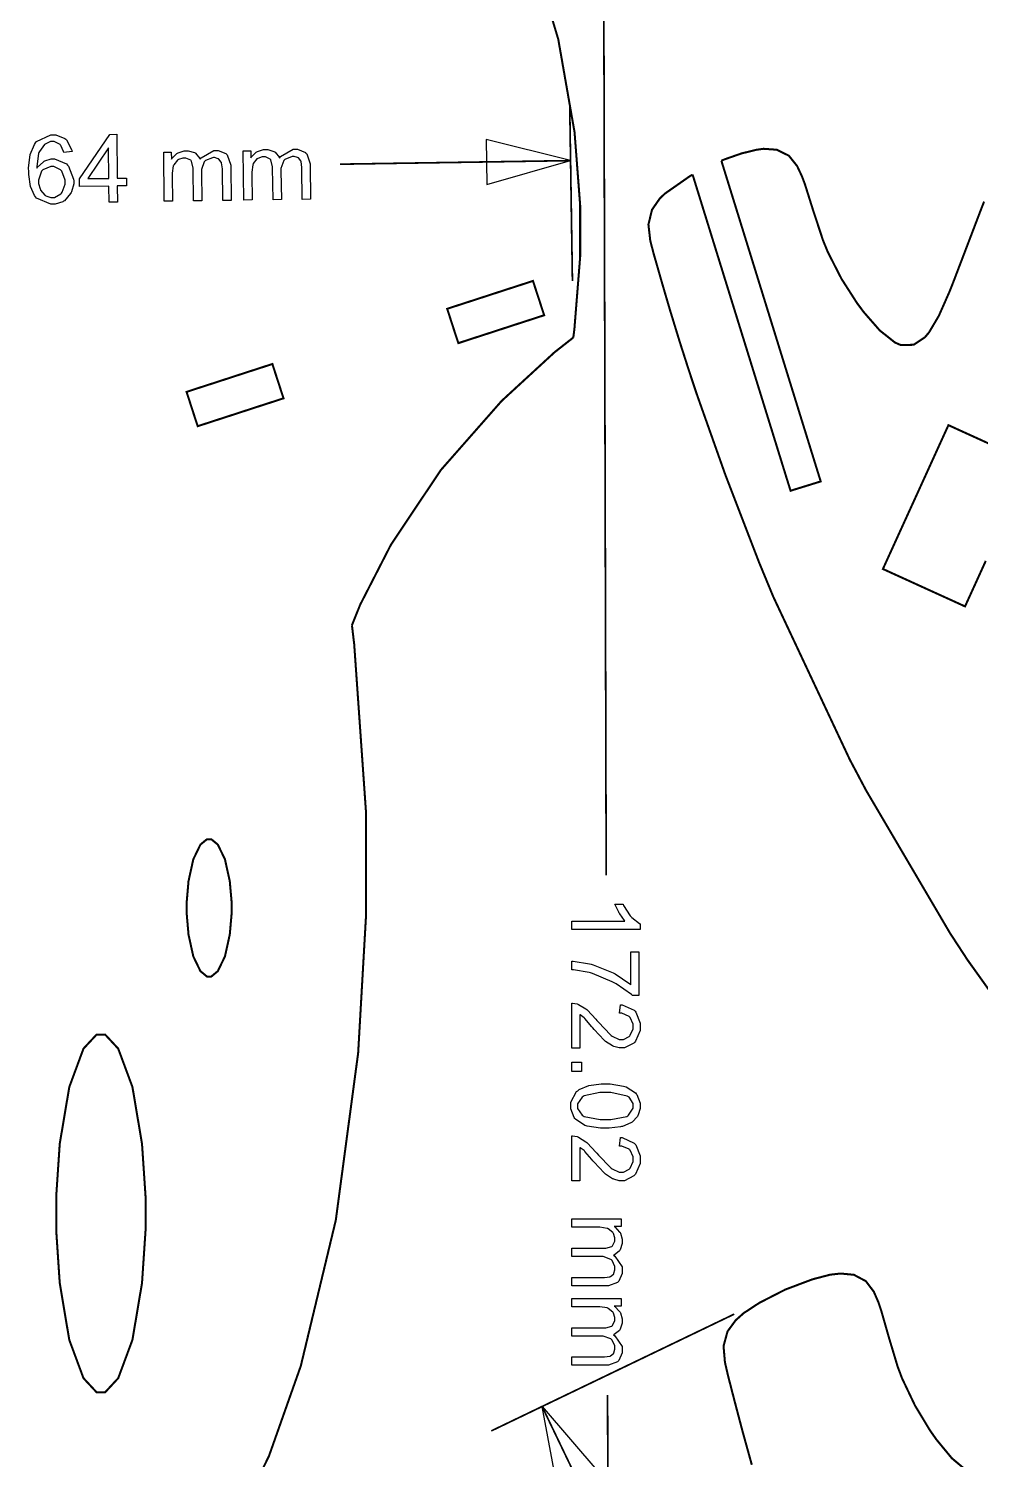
# Model space of a CAD drawing. Extents: x 1.04 to 7.6, y 1.38 to 10.43.
# Drawn here: x 3.466 to 5.127, y 4.665 to 7.161 of the extents above; entities that cross this region are included whole.
import ezdxf

# ---------------------------------------------------------------- set-up
doc = ezdxf.new("R2010")
doc.units = 0
doc.layers.get('0').update_dxf_attribs({"linetype": 'CONTINUOUS'})

msp = doc.modelspace()

# ---------------------------------------------------------------- linework, layer by layer
at = {"color": 142, "const_width": 0.003}
for points in [[(4.46619, 8.63471), (4.47418, 5.68375)], [(4.41525, 6.72054), (4.41049, 7.02929)], [(4.0095, 6.92464), (4.412, 6.93088)], [(4.69764, 4.91803), (4.2736, 4.71419)], [(4.47661, 4.77686), (4.48443, 1.86225)], [(4.36231, 4.75683), (4.60047, 4.26118)]]:
    msp.add_lwpolyline(points, dxfattribs=at)
at = {"color": 240, "const_width": 0.00354}
for points in [[(3.91037, 7.83529), (3.93907, 7.81972), (4.01992, 7.76292), (4.11963, 7.67068), (4.20801, 7.56065), (4.28358, 7.43468), (4.34489, 7.29471), (4.39051, 7.14268), (4.41894, 6.98058), (4.42876, 6.85286), (4.42876, 6.81028), (4.42876, 6.76324), (4.41872, 6.63743), (4.41678, 6.62213)], [(4.67518, 6.93072), (4.68115, 6.93321), (4.71018, 6.94336), (4.73654, 6.94982), (4.74121, 6.95047), (4.74869, 6.9515), (4.77197, 6.94987), (4.79308, 6.9394), (4.80746, 6.92128), (4.81569, 6.90375), (4.81799, 6.89774), (4.82113, 6.88926), (4.83604, 6.84185), (4.85271, 6.7915), (4.85678, 6.78157), (4.86079, 6.77171), (4.88482, 6.72461), (4.91211, 6.68207), (4.91781, 6.67443), (4.92344, 6.66683), (4.95156, 6.6346), (4.97825, 6.61339), (4.98324, 6.61122), (4.98817, 6.6091), (5.01064, 6.60949), (5.03039, 6.62261), (5.03401, 6.62685), (5.0376, 6.63108), (5.05474, 6.66004), (5.07264, 6.70057), (5.07667, 6.71056), (5.08062, 6.7206), (5.10297, 6.77914), (5.12831, 6.84554), (5.13374, 6.85943)], [(4.67518, 6.93072), (4.67518, 6.93072), (4.68261, 6.90668), (4.70226, 6.84332), (4.73004, 6.75364), (4.76188, 6.65088), (4.79368, 6.54818), (4.82146, 6.4585), (4.8411, 6.39513), (4.84858, 6.37104), (4.84858, 6.37104), (4.84858, 6.37104), (4.84033, 6.36854), (4.82226, 6.3629), (4.80414, 6.35732), (4.79596, 6.35476), (4.79596, 6.35476), (4.79596, 6.35476), (4.78857, 6.37847), (4.76921, 6.44097), (4.74186, 6.52929), (4.71044, 6.63058), (4.67904, 6.73188), (4.65169, 6.82021), (4.63232, 6.88271), (4.625, 6.90636), (4.625, 6.90636)], [(5.26079, 5.31803), (5.10487, 5.53597), (5.08957, 5.5594), (5.07422, 5.5829), (4.92746, 5.83247), (4.91342, 5.85906), (4.89931, 5.88569), (4.76574, 6.16997), (4.75325, 6.20019), (4.74072, 6.23047), (4.68229, 6.38222), (4.63271, 6.52208), (4.62462, 6.54633), (4.61903, 6.56315), (4.60281, 6.61367), (4.58535, 6.67063), (4.57135, 6.71837), (4.56282, 6.74815), (4.56, 6.75803), (4.55761, 6.76628), (4.55111, 6.79107), (4.5479, 6.81933), (4.5541, 6.84511), (4.56787, 6.86501), (4.57362, 6.87039), (4.57676, 6.87337), (4.61985, 6.90349), (4.625, 6.90636)], [(4.41678, 6.62213), (4.384, 6.5964), (4.29167, 6.5115), (4.1856, 6.39094), (4.09847, 6.26053), (4.04497, 6.15625), (4.03043, 6.12017)], [(5.13661, 6.23236), (5.11833, 6.19217), (5.10536, 6.16374), (5.10047, 6.15294), (5.10047, 6.15294), (5.10047, 6.15294), (5.09429, 6.15576), (5.07807, 6.16319), (5.05512, 6.17361), (5.02881, 6.1856), (5.00244, 6.19764), (4.97949, 6.20806), (4.96326, 6.2155), (4.95714, 6.21826), (4.95714, 6.21826), (4.95714, 6.21826), (4.95714, 6.21826), (4.96203, 6.22906), (4.97499, 6.25749), (4.99328, 6.29769), (5.01432, 6.34375), (5.03532, 6.38986), (5.0536, 6.43007), (5.06657, 6.4585), (5.0715, 6.46924), (5.0715, 6.46924), (5.0715, 6.46924), (5.07764, 6.46647), (5.09386, 6.45904), (5.11681, 6.44862), (5.14318, 6.43658)], [(4.03043, 6.12017), (4.0344, 6.08681), (4.05507, 5.79254), (4.05507, 5.69439), (4.05507, 5.61426), (4.04129, 5.37375), (4.00222, 5.08165), (3.94119, 4.82758), (3.88569, 4.67051), (3.86149, 4.62093)], [(4.72831, 4.65517), (4.7124, 4.71251), (4.69971, 4.76064), (4.69194, 4.79064), (4.6894, 4.80062), (4.68722, 4.80892), (4.68143, 4.83388), (4.67899, 4.86225), (4.68593, 4.88781), (4.70019, 4.90733), (4.70611, 4.91254), (4.71414, 4.91976), (4.74154, 4.93772), (4.78668, 4.96083), (4.83393, 4.97868), (4.86524, 4.98687), (4.87587, 4.98801), (4.8834, 4.98888), (4.90657, 4.9866), (4.9274, 4.97553), (4.94129, 4.95708), (4.949, 4.93935), (4.95111, 4.93326), (4.95404, 4.92469), (4.96767, 4.8769), (4.98296, 4.82611), (4.98676, 4.81608), (4.9905, 4.80604), (5.01324, 4.75831), (5.03933, 4.71506), (5.04482, 4.70725), (5.05024, 4.69949), (5.07747, 4.6665), (5.10363, 4.64458)], [(4.72831, 4.65517), (4.7124, 4.71251), (4.69971, 4.76064), (4.69194, 4.79064), (4.6894, 4.80062), (4.68722, 4.80892), (4.68143, 4.83388), (4.67899, 4.86225), (4.68593, 4.88781), (4.70019, 4.90733), (4.70611, 4.91254), (4.71414, 4.91976), (4.74154, 4.93772), (4.78668, 4.96083), (4.83393, 4.97868), (4.86524, 4.98687), (4.87587, 4.98801), (4.8834, 4.98888), (4.90657, 4.9866), (4.9274, 4.97553), (4.94129, 4.95708), (4.949, 4.93935), (4.95111, 4.93326), (4.95404, 4.92469), (4.96767, 4.8769), (4.98296, 4.82611), (4.98676, 4.81608), (4.9905, 4.80604), (5.01324, 4.75831), (5.03933, 4.71506), (5.04482, 4.70725), (5.05024, 4.69949), (5.07747, 4.6665), (5.10363, 4.64458)]]:
    msp.add_lwpolyline(points, dxfattribs=at)
at = {"color": 142}
for points in [[(3.54221, 6.94683), (3.52767, 6.94532), (3.52729, 6.94678), (3.52262, 6.95725), (3.52203, 6.9579), (3.52106, 6.95888), (3.51069, 6.96397), (3.50726, 6.96397), (3.50424, 6.96397), (3.49599, 6.96044), (3.49511, 6.95985), (3.49393, 6.95899), (3.48492, 6.94656), (3.48426, 6.94488), (3.48361, 6.94331), (3.48042, 6.92046), (3.48036, 6.91753), (3.48122, 6.91889), (3.49208, 6.92904), (3.49337, 6.92968), (3.49468, 6.93033), (3.50543, 6.93381), (3.509, 6.93381), (3.51144, 6.93386), (3.53244, 6.92497), (3.53418, 6.92318), (3.53592, 6.92144), (3.54476, 6.89865), (3.54482, 6.89583), (3.54482, 6.89063), (3.54101, 6.87657), (3.54025, 6.875), (3.53944, 6.87343), (3.52865, 6.86089), (3.52724, 6.86003), (3.52582, 6.85915), (3.51253, 6.85482), (3.50814, 6.85482), (3.5051, 6.85476), (3.48014, 6.86561), (3.47819, 6.86783), (3.47629, 6.87007), (3.46946, 6.88547), (3.46631, 6.90657), (3.46625, 6.91168), (3.46615, 6.91743), (3.46897, 6.94146), (3.47629, 6.95919), (3.4784, 6.96181), (3.48019, 6.96414), (3.50499, 6.97586), (3.50814, 6.97592), (3.51383, 6.97592), (3.52946, 6.96957), (3.53093, 6.96832), (3.5325, 6.96701), (3.54183, 6.94911), (3.54221, 6.94683)], [(3.60661, 6.85818), (3.60618, 6.88639), (3.55474, 6.88574), (3.55474, 6.89919), (3.60792, 6.97667), (3.61985, 6.97689), (3.62093, 6.90007), (3.63699, 6.90028), (3.63699, 6.88683), (3.62093, 6.88661), (3.62136, 6.8584), (3.60661, 6.85818)], [(4.26568, 6.88921), (4.412, 6.93088), (4.26443, 6.96799), (4.26568, 6.88921)], [(3.60618, 6.89985), (3.60531, 6.95324), (3.56928, 6.89942), (3.60618, 6.89985)], [(3.70296, 6.85986), (3.70188, 6.94581), (3.71511, 6.94581), (3.71533, 6.93365), (3.71593, 6.93474), (3.72467, 6.94342), (3.72575, 6.94407), (3.72689, 6.94467), (3.73742, 6.94797), (3.74094, 6.94797), (3.74485, 6.94797), (3.75558, 6.94493), (3.75657, 6.94428), (3.7576, 6.94363), (3.76497, 6.9344), (3.76546, 6.93321), (3.76714, 6.93576), (3.78917, 6.94857), (3.79194, 6.94862), (3.79682, 6.94862), (3.81039, 6.94308), (3.81147, 6.94189), (3.81272, 6.94069), (3.81879, 6.92285), (3.81885, 6.92042), (3.8195, 6.86139), (3.80496, 6.86117), (3.80431, 6.91521), (3.80425, 6.91667), (3.80285, 6.92714), (3.80257, 6.92779), (3.8024, 6.92844), (3.79818, 6.93343), (3.79758, 6.93386), (3.79693, 6.93425), (3.79075, 6.93604), (3.78868, 6.93604), (3.78722, 6.93599), (3.77468, 6.93093), (3.77371, 6.92996), (3.77274, 6.92893), (3.76785, 6.91525), (3.76785, 6.91064), (3.7685, 6.86074), (3.75396, 6.86051), (3.75331, 6.91629), (3.75325, 6.91792), (3.75022, 6.92985), (3.74962, 6.93061), (3.74903, 6.93142), (3.74067, 6.93539), (3.7379, 6.93539), (3.73508, 6.93539), (3.72749, 6.93267), (3.72661, 6.93213), (3.72575, 6.93158), (3.71946, 6.92361), (3.71903, 6.92258), (3.71869, 6.92156), (3.71685, 6.90885), (3.71685, 6.90457), (3.7175, 6.86008), (3.70296, 6.85986)], [(3.84174, 6.86197), (3.84065, 6.94792), (3.85389, 6.94792), (3.85411, 6.93576), (3.85471, 6.93685), (3.86344, 6.94553), (3.86453, 6.94618), (3.86567, 6.94678), (3.87619, 6.95008), (3.87972, 6.95008), (3.88363, 6.95008), (3.89437, 6.94704), (3.89535, 6.9464), (3.89638, 6.94575), (3.90375, 6.93653), (3.90424, 6.93533), (3.90593, 6.93788), (3.92796, 6.95068), (3.93072, 6.95074), (3.9356, 6.95074), (3.94917, 6.94521), (3.95025, 6.94401), (3.9515, 6.94282), (3.95757, 6.92497), (3.95763, 6.92253), (3.95828, 6.8635), (3.94374, 6.86328), (3.94308, 6.91732), (3.94303, 6.91878), (3.94162, 6.92925), (3.94135, 6.9299), (3.94119, 6.93056), (3.93696, 6.93554), (3.93636, 6.93599), (3.93571, 6.93636), (3.92953, 6.93815), (3.92746, 6.93815), (3.926, 6.9381), (3.91347, 6.93306), (3.91249, 6.93207), (3.91151, 6.93104), (3.90663, 6.91737), (3.90663, 6.91276), (3.90728, 6.86285), (3.89274, 6.86263), (3.89208, 6.9184), (3.89204, 6.92003), (3.889, 6.93197), (3.8884, 6.93272), (3.88781, 6.93354), (3.87944, 6.9375), (3.87668, 6.9375), (3.87386, 6.9375), (3.86626, 6.93479), (3.8654, 6.93425), (3.86453, 6.93371), (3.85824, 6.92572), (3.85781, 6.92469), (3.85747, 6.92367), (3.85563, 6.91097), (3.85563, 6.90668), (3.85628, 6.86219), (3.84174, 6.86197)], [(3.48318, 6.89475), (3.48318, 6.89122), (3.48606, 6.88172), (3.48665, 6.88064), (3.48714, 6.87944), (3.49457, 6.87076), (3.49556, 6.87022), (3.49647, 6.86957), (3.50472, 6.86675), (3.50749, 6.86675), (3.5115, 6.86675), (3.52246, 6.87304), (3.52354, 6.87435), (3.52462, 6.8756), (3.52983, 6.88981), (3.52983, 6.89453), (3.52979, 6.8966), (3.52419, 6.91271), (3.52311, 6.91385), (3.52203, 6.91504), (3.51031, 6.92079), (3.5064, 6.92079), (3.50478, 6.92074), (3.491, 6.91465), (3.4899, 6.91342), (3.48876, 6.91222), (3.48313, 6.89665), (3.48318, 6.89475)], [(4.41433, 5.58931), (4.41433, 5.60385), (4.507, 5.60385), (4.50618, 5.60471), (4.49789, 5.61632), (4.49701, 5.61774), (4.49621, 5.61914), (4.48986, 5.632), (4.48942, 5.63314), (4.50353, 5.63314), (4.5045, 5.63108), (4.51606, 5.61317), (4.51742, 5.61165), (4.51878, 5.61014), (4.53217, 5.59944), (4.53347, 5.59885), (4.53347, 5.58931), (4.41433, 5.58931)], [(4.51742, 5.55046), (4.53131, 5.55046), (4.53131, 5.47385), (4.52001, 5.47385), (4.51807, 5.47569), (4.49143, 5.49436), (4.48812, 5.49621), (4.48475, 5.49804), (4.45042, 5.51237), (4.44689, 5.51335), (4.44444, 5.51411), (4.41726, 5.51878), (4.41433, 5.51899), (4.41433, 5.53396), (4.41667, 5.5339), (4.44488, 5.5294), (4.44819, 5.52854), (4.4515, 5.52767), (4.48346, 5.51497), (4.4866, 5.51335), (4.48964, 5.51172), (4.51531, 5.49436), (4.51742, 5.49251), (4.51742, 5.55046)], [(4.42822, 5.38226), (4.41433, 5.38226), (4.41433, 5.46083), (4.41521, 5.46089), (4.42372, 5.45942), (4.42453, 5.4591), (4.42583, 5.45856), (4.43886, 5.45047), (4.44015, 5.44933), (4.44146, 5.44824), (4.45632, 5.43251), (4.45796, 5.43044), (4.46061, 5.42725), (4.48161, 5.40533), (4.48313, 5.40419), (4.48469, 5.40306), (4.49669, 5.39746), (4.50071, 5.39746), (4.50435, 5.39746), (4.51426, 5.4025), (4.51525, 5.40354), (4.51628, 5.40457), (4.52132, 5.41601), (4.52132, 5.41982), (4.52132, 5.42399), (4.51606, 5.43549), (4.51503, 5.43653), (4.514, 5.43761), (4.50174, 5.44303), (4.49767, 5.44303), (4.49918, 5.45801), (4.50196, 5.45774), (4.52311, 5.44814), (4.52458, 5.4465), (4.52604, 5.44482), (4.53347, 5.42578), (4.53347, 5.41938), (4.53347, 5.41265), (4.5255, 5.3941), (4.52393, 5.39247), (4.52235, 5.39079), (4.50592, 5.38249), (4.50049, 5.38249), (4.49701, 5.38249), (4.48768, 5.38504), (4.4866, 5.38553), (4.4854, 5.38596), (4.47314, 5.39393), (4.47185, 5.39507), (4.4706, 5.39621), (4.45324, 5.41482), (4.45101, 5.41743), (4.44922, 5.4196), (4.4369, 5.43371), (4.43625, 5.43435), (4.43554, 5.43494), (4.42888, 5.44006), (4.42822, 5.44043), (4.42822, 5.38226)], [(4.41433, 5.35796), (4.43083, 5.35796), (4.43083, 5.34125), (4.41433, 5.34125), (4.41433, 5.35796)], [(4.47271, 5.31967), (4.48122, 5.31967), (4.50461, 5.31603), (4.50678, 5.31532), (4.5089, 5.31456), (4.52522, 5.30393), (4.52632, 5.30251), (4.5275, 5.30111), (4.53347, 5.28608), (4.53347, 5.28103), (4.53347, 5.27686), (4.53017, 5.26551), (4.52957, 5.26432), (4.52892, 5.26313), (4.51969, 5.25319), (4.5185, 5.25239), (4.51731, 5.25163), (4.50261, 5.24567), (4.50092, 5.24522), (4.49918, 5.24474), (4.47933, 5.2424), (4.47271, 5.2424), (4.46431, 5.2424), (4.44119, 5.24604), (4.43907, 5.24675), (4.43696, 5.24744), (4.42046, 5.25814), (4.41932, 5.25956), (4.41818, 5.26096), (4.41238, 5.27604), (4.41238, 5.28103), (4.41238, 5.28776), (4.42253, 5.30632), (4.42453, 5.30794), (4.42703, 5.3099), (4.44407, 5.31674), (4.46556, 5.31967), (4.47271, 5.31967)], [(4.47271, 5.30469), (4.463, 5.30469), (4.43549, 5.2991), (4.43386, 5.29796), (4.43224, 5.29682), (4.42432, 5.285), (4.42432, 5.28103), (4.42432, 5.27681), (4.43229, 5.26531), (4.43386, 5.26411), (4.43549, 5.26303), (4.46338, 5.25738), (4.47271, 5.25738), (4.48247, 5.25738), (4.51014, 5.26303), (4.51178, 5.26411), (4.51335, 5.26525), (4.52132, 5.27729), (4.52132, 5.28125), (4.52132, 5.28526), (4.51426, 5.29633), (4.51286, 5.29731), (4.51101, 5.29856), (4.48226, 5.30469), (4.47271, 5.30469)], [(4.42822, 5.15061), (4.41433, 5.15061), (4.41433, 5.22917), (4.41521, 5.22922), (4.42372, 5.22775), (4.42453, 5.22743), (4.42583, 5.22689), (4.43886, 5.21881), (4.44015, 5.21767), (4.44146, 5.21658), (4.45632, 5.20085), (4.45796, 5.19879), (4.46061, 5.19558), (4.48161, 5.17367), (4.48313, 5.17253), (4.48469, 5.17139), (4.49669, 5.16581), (4.50071, 5.16581), (4.50435, 5.16581), (4.51426, 5.17085), (4.51525, 5.17188), (4.51628, 5.1729), (4.52132, 5.18435), (4.52132, 5.18815), (4.52132, 5.19233), (4.51606, 5.20383), (4.51503, 5.20486), (4.514, 5.20594), (4.50174, 5.21137), (4.49767, 5.21137), (4.49918, 5.22635), (4.50196, 5.22607), (4.52311, 5.21647), (4.52458, 5.21485), (4.52604, 5.21317), (4.53347, 5.19412), (4.53347, 5.18772), (4.53347, 5.18099), (4.5255, 5.16243), (4.52393, 5.16081), (4.52235, 5.15913), (4.50592, 5.15082), (4.50049, 5.15082), (4.49701, 5.15082), (4.48768, 5.15338), (4.4866, 5.15386), (4.4854, 5.15429), (4.47314, 5.16228), (4.47185, 5.16342), (4.4706, 5.16456), (4.45324, 5.18317), (4.45101, 5.18576), (4.44922, 5.18793), (4.4369, 5.20204), (4.43625, 5.20269), (4.43554, 5.20329), (4.42888, 5.20839), (4.42822, 5.20876), (4.42822, 5.15061)], [(4.41433, 5.0841), (4.50028, 5.0841), (4.50028, 5.07086), (4.48812, 5.07086), (4.48915, 5.07021), (4.49767, 5.06131), (4.49832, 5.06022), (4.49892, 5.05908), (4.50201, 5.04856), (4.50201, 5.04503), (4.50201, 5.04113), (4.49875, 5.03039), (4.4981, 5.0294), (4.49744, 5.02838), (4.48822, 5.02115), (4.48703, 5.02072), (4.48953, 5.01899), (4.50201, 5.00028), (4.50201, 4.99403), (4.50201, 4.98915), (4.49625, 4.97558), (4.49507, 4.9745), (4.49387, 4.97331), (4.47846, 4.96756), (4.47336, 4.96756), (4.41433, 4.96756), (4.41433, 4.9821), (4.46837, 4.9821), (4.47151, 4.9821), (4.48031, 4.98335), (4.48096, 4.98361), (4.48161, 4.98378), (4.48682, 4.98801), (4.48725, 4.98861), (4.48763, 4.98926), (4.48942, 4.99544), (4.48942, 4.9975), (4.48942, 5.00125), (4.48454, 5.0115), (4.48356, 5.01247), (4.48253, 5.01346), (4.46881, 5.01856), (4.46425, 5.01856), (4.41433, 5.01856), (4.41433, 5.0331), (4.47011, 5.0331), (4.47374, 5.0331), (4.48383, 5.03597), (4.48465, 5.03657), (4.48546, 5.03717), (4.48942, 5.04551), (4.48942, 5.04829), (4.48942, 5.05111), (4.48693, 5.05871), (4.48639, 5.05957), (4.48583, 5.06044), (4.47786, 5.06674), (4.47683, 5.06717), (4.47581, 5.06754), (4.46306, 5.06956), (4.45882, 5.06956), (4.41433, 5.06956), (4.41433, 5.0841)], [(4.41433, 4.94532), (4.50028, 4.94532), (4.50028, 4.93207), (4.48812, 4.93207), (4.48915, 4.93143), (4.49767, 4.92253), (4.49832, 4.92144), (4.49892, 4.92031), (4.50201, 4.90978), (4.50201, 4.90625), (4.50201, 4.90235), (4.49875, 4.8916), (4.4981, 4.89063), (4.49744, 4.8896), (4.48822, 4.88238), (4.48703, 4.88194), (4.48953, 4.88021), (4.50201, 4.86149), (4.50201, 4.85525), (4.50201, 4.85037), (4.49625, 4.83681), (4.49507, 4.83572), (4.49387, 4.83453), (4.47846, 4.82878), (4.47336, 4.82878), (4.41433, 4.82878), (4.41433, 4.84332), (4.46837, 4.84332), (4.47151, 4.84332), (4.48031, 4.84457), (4.48096, 4.84483), (4.48161, 4.845), (4.48682, 4.84924), (4.48725, 4.84983), (4.48763, 4.85047), (4.48942, 4.85667), (4.48942, 4.85872), (4.48942, 4.86247), (4.48454, 4.87272), (4.48356, 4.87369), (4.48253, 4.87468), (4.46881, 4.87978), (4.46425, 4.87978), (4.41433, 4.87978), (4.41433, 4.89432), (4.47011, 4.89432), (4.47374, 4.89432), (4.48383, 4.89719), (4.48465, 4.89779), (4.48546, 4.89839), (4.48942, 4.90674), (4.48942, 4.9095), (4.48942, 4.91233), (4.48693, 4.91992), (4.48639, 4.92079), (4.48583, 4.92165), (4.47786, 4.92796), (4.47683, 4.92839), (4.47581, 4.92876), (4.46306, 4.93078), (4.45882, 4.93078), (4.41433, 4.93078), (4.41433, 4.94532)], [(4.39046, 4.60732), (4.36231, 4.75683), (4.46143, 4.64144), (4.39046, 4.60732)]]:
    msp.add_lwpolyline(points, close=True, dxfattribs=at)
at = {"color": 240, "const_width": 0.00354}
for points in [[(4.19667, 6.67225), (4.19667, 6.67225), (4.20307, 6.67437), (4.22006, 6.6799), (4.24403, 6.68767), (4.27154, 6.69661), (4.29904, 6.70557), (4.32303, 6.71332), (4.34, 6.71886), (4.34646, 6.72092), (4.34646, 6.72092), (4.34646, 6.72092), (4.34944, 6.71158), (4.35618, 6.69097), (4.36285, 6.67042), (4.36589, 6.66103), (4.36589, 6.66103), (4.36589, 6.66103), (4.35943, 6.65896), (4.34244, 6.65343), (4.31847, 6.64567), (4.29101, 6.63672), (4.26351, 6.62776), (4.23953, 6.62001), (4.22254, 6.61447), (4.21615, 6.61236), (4.21615, 6.61236), (4.21615, 6.61236), (4.21306, 6.62175), (4.20638, 6.64231), (4.19971, 6.66292), (4.19667, 6.67225), (4.19667, 6.67225)], [(3.74181, 6.52729), (3.74181, 6.52729), (3.74821, 6.5294), (3.76519, 6.53494), (3.78917, 6.54269), (3.81668, 6.55165), (3.84418, 6.5606), (3.86817, 6.56836), (3.88514, 6.57389), (3.8916, 6.57596), (3.8916, 6.57596), (3.8916, 6.57596), (3.89458, 6.56663), (3.90132, 6.54601), (3.90799, 6.52544), (3.91103, 6.51606), (3.91103, 6.51606), (3.91103, 6.51606), (3.90457, 6.514), (3.88758, 6.50846), (3.86361, 6.50071), (3.83615, 6.49175), (3.80865, 6.48281), (3.78467, 6.47504), (3.76768, 6.46951), (3.76129, 6.46739), (3.76129, 6.46739), (3.76129, 6.46739), (3.75819, 6.47678), (3.75151, 6.49735), (3.74485, 6.51796), (3.74181, 6.52729), (3.74181, 6.52729)], [(3.78125, 5.74669), (3.7774, 5.74669), (3.766, 5.73731), (3.75358, 5.71164), (3.74522, 5.67356), (3.74219, 5.63857), (3.74219, 5.6269), (3.74219, 5.61529), (3.74522, 5.58029), (3.75358, 5.54221), (3.766, 5.51654), (3.7774, 5.50711), (3.78125, 5.50711), (3.785, 5.50711), (3.79639, 5.51654), (3.80881, 5.54221), (3.81722, 5.58029), (3.82032, 5.61529), (3.82032, 5.6269), (3.82032, 5.63857), (3.81722, 5.67356), (3.80881, 5.71164), (3.79639, 5.73731), (3.785, 5.74669), (3.78125, 5.74669)], [(3.78125, 5.74669), (3.7774, 5.74669), (3.766, 5.73731), (3.75358, 5.71164), (3.74522, 5.67356), (3.74219, 5.63857), (3.74219, 5.6269), (3.74219, 5.61529), (3.74522, 5.58029), (3.75358, 5.54221), (3.766, 5.51654), (3.7774, 5.50711), (3.78125, 5.50711), (3.785, 5.50711), (3.79639, 5.51654), (3.80881, 5.54221), (3.81722, 5.58029), (3.82032, 5.61529), (3.82032, 5.6269), (3.82032, 5.63857), (3.81722, 5.67356), (3.80881, 5.71164), (3.79639, 5.73731), (3.785, 5.74669), (3.78125, 5.74669)], [(3.78125, 5.74669), (3.7774, 5.74669), (3.766, 5.73731), (3.75358, 5.71164), (3.74522, 5.67356), (3.74219, 5.63857), (3.74219, 5.6269), (3.74219, 5.61529), (3.74522, 5.58029), (3.75358, 5.54221), (3.766, 5.51654), (3.7774, 5.50711), (3.78125, 5.50711), (3.785, 5.50711), (3.79639, 5.51654), (3.80881, 5.54221), (3.81722, 5.58029), (3.82032, 5.61529), (3.82032, 5.6269), (3.82032, 5.63857), (3.81722, 5.67356), (3.80881, 5.71164), (3.79639, 5.73731), (3.785, 5.74669), (3.78125, 5.74669)], [(3.78125, 5.74669), (3.7774, 5.74669), (3.766, 5.73731), (3.75358, 5.71164), (3.74522, 5.67356), (3.74219, 5.63857), (3.74219, 5.6269), (3.74219, 5.61529), (3.74522, 5.58029), (3.75358, 5.54221), (3.766, 5.51654), (3.7774, 5.50711), (3.78125, 5.50711), (3.785, 5.50711), (3.79639, 5.51654), (3.80881, 5.54221), (3.81722, 5.58029), (3.82032, 5.61529), (3.82032, 5.6269), (3.82032, 5.63857), (3.81722, 5.67356), (3.80881, 5.71164), (3.79639, 5.73731), (3.785, 5.74669), (3.78125, 5.74669)], [(3.78125, 5.74669), (3.7774, 5.74669), (3.766, 5.73731), (3.75358, 5.71164), (3.74522, 5.67356), (3.74219, 5.63857), (3.74219, 5.6269), (3.74219, 5.61529), (3.74522, 5.58029), (3.75358, 5.54221), (3.766, 5.51654), (3.7774, 5.50711), (3.78125, 5.50711), (3.785, 5.50711), (3.79639, 5.51654), (3.80881, 5.54221), (3.81722, 5.58029), (3.82032, 5.61529), (3.82032, 5.6269), (3.82032, 5.63857), (3.81722, 5.67356), (3.80881, 5.71164), (3.79639, 5.73731), (3.785, 5.74669), (3.78125, 5.74669)], [(3.78125, 5.74669), (3.7774, 5.74669), (3.766, 5.73731), (3.75358, 5.71164), (3.74522, 5.67356), (3.74219, 5.63857), (3.74219, 5.6269), (3.74219, 5.61529), (3.74522, 5.58029), (3.75358, 5.54221), (3.766, 5.51654), (3.7774, 5.50711), (3.78125, 5.50711), (3.785, 5.50711), (3.79639, 5.51654), (3.80881, 5.54221), (3.81722, 5.58029), (3.82032, 5.61529), (3.82032, 5.6269), (3.82032, 5.63857), (3.81722, 5.67356), (3.80881, 5.71164), (3.79639, 5.73731), (3.785, 5.74669), (3.78125, 5.74669)], [(3.78125, 5.74669), (3.7774, 5.74669), (3.766, 5.73731), (3.75358, 5.71164), (3.74522, 5.67356), (3.74219, 5.63857), (3.74219, 5.6269), (3.74219, 5.61529), (3.74522, 5.58029), (3.75358, 5.54221), (3.766, 5.51654), (3.7774, 5.50711), (3.78125, 5.50711), (3.785, 5.50711), (3.79639, 5.51654), (3.80881, 5.54221), (3.81722, 5.58029), (3.82032, 5.61529), (3.82032, 5.6269), (3.82032, 5.63857), (3.81722, 5.67356), (3.80881, 5.71164), (3.79639, 5.73731), (3.785, 5.74669), (3.78125, 5.74669)], [(3.78125, 5.74669), (3.7774, 5.74669), (3.766, 5.73731), (3.75358, 5.71164), (3.74522, 5.67356), (3.74219, 5.63857), (3.74219, 5.6269), (3.74219, 5.61529), (3.74522, 5.58029), (3.75358, 5.54221), (3.766, 5.51654), (3.7774, 5.50711), (3.78125, 5.50711), (3.785, 5.50711), (3.79639, 5.51654), (3.80881, 5.54221), (3.81722, 5.58029), (3.82032, 5.61529), (3.82032, 5.6269), (3.82032, 5.63857), (3.81722, 5.67356), (3.80881, 5.71164), (3.79639, 5.73731), (3.785, 5.74669), (3.78125, 5.74669)], [(3.78125, 5.74669), (3.7774, 5.74669), (3.766, 5.73731), (3.75358, 5.71164), (3.74522, 5.67356), (3.74219, 5.63857), (3.74219, 5.6269), (3.74219, 5.61529), (3.74522, 5.58029), (3.75358, 5.54221), (3.766, 5.51654), (3.7774, 5.50711), (3.78125, 5.50711), (3.785, 5.50711), (3.79639, 5.51654), (3.80881, 5.54221), (3.81722, 5.58029), (3.82032, 5.61529), (3.82032, 5.6269), (3.82032, 5.63857), (3.81722, 5.67356), (3.80881, 5.71164), (3.79639, 5.73731), (3.785, 5.74669), (3.78125, 5.74669)], [(3.78125, 5.74669), (3.7774, 5.74669), (3.766, 5.73731), (3.75358, 5.71164), (3.74522, 5.67356), (3.74219, 5.63857), (3.74219, 5.6269), (3.74219, 5.61529), (3.74522, 5.58029), (3.75358, 5.54221), (3.766, 5.51654), (3.7774, 5.50711), (3.78125, 5.50711), (3.785, 5.50711), (3.79639, 5.51654), (3.80881, 5.54221), (3.81722, 5.58029), (3.82032, 5.61529), (3.82032, 5.6269), (3.82032, 5.63857), (3.81722, 5.67356), (3.80881, 5.71164), (3.79639, 5.73731), (3.785, 5.74669), (3.78125, 5.74669)], [(3.78125, 5.74669), (3.7774, 5.74669), (3.766, 5.73731), (3.75358, 5.71164), (3.74522, 5.67356), (3.74219, 5.63857), (3.74219, 5.6269), (3.74219, 5.61529), (3.74522, 5.58029), (3.75358, 5.54221), (3.766, 5.51654), (3.7774, 5.50711), (3.78125, 5.50711), (3.785, 5.50711), (3.79639, 5.51654), (3.80881, 5.54221), (3.81722, 5.58029), (3.82032, 5.61529), (3.82032, 5.6269), (3.82032, 5.63857), (3.81722, 5.67356), (3.80881, 5.71164), (3.79639, 5.73731), (3.785, 5.74669), (3.78125, 5.74669)], [(3.78125, 5.74669), (3.7774, 5.74669), (3.766, 5.73731), (3.75358, 5.71164), (3.74522, 5.67356), (3.74219, 5.63857), (3.74219, 5.6269), (3.74219, 5.61529), (3.74522, 5.58029), (3.75358, 5.54221), (3.766, 5.51654), (3.7774, 5.50711), (3.78125, 5.50711), (3.785, 5.50711), (3.79639, 5.51654), (3.80881, 5.54221), (3.81722, 5.58029), (3.82032, 5.61529), (3.82032, 5.6269), (3.82032, 5.63857), (3.81722, 5.67356), (3.80881, 5.71164), (3.79639, 5.73731), (3.785, 5.74669), (3.78125, 5.74669)], [(3.78125, 5.74669), (3.7774, 5.74669), (3.766, 5.73731), (3.75358, 5.71164), (3.74522, 5.67356), (3.74219, 5.63857), (3.74219, 5.6269), (3.74219, 5.61529), (3.74522, 5.58029), (3.75358, 5.54221), (3.766, 5.51654), (3.7774, 5.50711), (3.78125, 5.50711), (3.785, 5.50711), (3.79639, 5.51654), (3.80881, 5.54221), (3.81722, 5.58029), (3.82032, 5.61529), (3.82032, 5.6269), (3.82032, 5.63857), (3.81722, 5.67356), (3.80881, 5.71164), (3.79639, 5.73731), (3.785, 5.74669), (3.78125, 5.74669)], [(3.78125, 5.74669), (3.7774, 5.74669), (3.766, 5.73731), (3.75358, 5.71164), (3.74522, 5.67356), (3.74219, 5.63857), (3.74219, 5.6269), (3.74219, 5.61529), (3.74522, 5.58029), (3.75358, 5.54221), (3.766, 5.51654), (3.7774, 5.50711), (3.78125, 5.50711), (3.785, 5.50711), (3.79639, 5.51654), (3.80881, 5.54221), (3.81722, 5.58029), (3.82032, 5.61529), (3.82032, 5.6269), (3.82032, 5.63857), (3.81722, 5.67356), (3.80881, 5.71164), (3.79639, 5.73731), (3.785, 5.74669), (3.78125, 5.74669)], [(3.78125, 5.74669), (3.7774, 5.74669), (3.766, 5.73731), (3.75358, 5.71164), (3.74522, 5.67356), (3.74219, 5.63857), (3.74219, 5.6269), (3.74219, 5.61529), (3.74522, 5.58029), (3.75358, 5.54221), (3.766, 5.51654), (3.7774, 5.50711), (3.78125, 5.50711), (3.785, 5.50711), (3.79639, 5.51654), (3.80881, 5.54221), (3.81722, 5.58029), (3.82032, 5.61529), (3.82032, 5.6269), (3.82032, 5.63857), (3.81722, 5.67356), (3.80881, 5.71164), (3.79639, 5.73731), (3.785, 5.74669), (3.78125, 5.74669)], [(3.78125, 5.74669), (3.7774, 5.74669), (3.766, 5.73731), (3.75358, 5.71164), (3.74522, 5.67356), (3.74219, 5.63857), (3.74219, 5.6269), (3.74219, 5.61529), (3.74522, 5.58029), (3.75358, 5.54221), (3.766, 5.51654), (3.7774, 5.50711), (3.78125, 5.50711), (3.785, 5.50711), (3.79639, 5.51654), (3.80881, 5.54221), (3.81722, 5.58029), (3.82032, 5.61529), (3.82032, 5.6269), (3.82032, 5.63857), (3.81722, 5.67356), (3.80881, 5.71164), (3.79639, 5.73731), (3.785, 5.74669), (3.78125, 5.74669)], [(3.78125, 5.74669), (3.7774, 5.74669), (3.766, 5.73731), (3.75358, 5.71164), (3.74522, 5.67356), (3.74219, 5.63857), (3.74219, 5.6269), (3.74219, 5.61529), (3.74522, 5.58029), (3.75358, 5.54221), (3.766, 5.51654), (3.7774, 5.50711), (3.78125, 5.50711), (3.785, 5.50711), (3.79639, 5.51654), (3.80881, 5.54221), (3.81722, 5.58029), (3.82032, 5.61529), (3.82032, 5.6269), (3.82032, 5.63857), (3.81722, 5.67356), (3.80881, 5.71164), (3.79639, 5.73731), (3.785, 5.74669), (3.78125, 5.74669)], [(3.78125, 5.74669), (3.7774, 5.74669), (3.766, 5.73731), (3.75358, 5.71164), (3.74522, 5.67356), (3.74219, 5.63857), (3.74219, 5.6269), (3.74219, 5.61529), (3.74522, 5.58029), (3.75358, 5.54221), (3.766, 5.51654), (3.7774, 5.50711), (3.78125, 5.50711), (3.785, 5.50711), (3.79639, 5.51654), (3.80881, 5.54221), (3.81722, 5.58029), (3.82032, 5.61529), (3.82032, 5.6269), (3.82032, 5.63857), (3.81722, 5.67356), (3.80881, 5.71164), (3.79639, 5.73731), (3.785, 5.74669), (3.78125, 5.74669)], [(3.78125, 5.74669), (3.7774, 5.74669), (3.766, 5.73731), (3.75358, 5.71164), (3.74522, 5.67356), (3.74219, 5.63857), (3.74219, 5.6269), (3.74219, 5.61529), (3.74522, 5.58029), (3.75358, 5.54221), (3.766, 5.51654), (3.7774, 5.50711), (3.78125, 5.50711), (3.785, 5.50711), (3.79639, 5.51654), (3.80881, 5.54221), (3.81722, 5.58029), (3.82032, 5.61529), (3.82032, 5.6269), (3.82032, 5.63857), (3.81722, 5.67356), (3.80881, 5.71164), (3.79639, 5.73731), (3.785, 5.74669), (3.78125, 5.74669)], [(3.78125, 5.74669), (3.7774, 5.74669), (3.766, 5.73731), (3.75358, 5.71164), (3.74522, 5.67356), (3.74219, 5.63857), (3.74219, 5.6269), (3.74219, 5.61529), (3.74522, 5.58029), (3.75358, 5.54221), (3.766, 5.51654), (3.7774, 5.50711), (3.78125, 5.50711), (3.785, 5.50711), (3.79639, 5.51654), (3.80881, 5.54221), (3.81722, 5.58029), (3.82032, 5.61529), (3.82032, 5.6269), (3.82032, 5.63857), (3.81722, 5.67356), (3.80881, 5.71164), (3.79639, 5.73731), (3.785, 5.74669), (3.78125, 5.74669)], [(3.78125, 5.74669), (3.7774, 5.74669), (3.766, 5.73731), (3.75358, 5.71164), (3.74522, 5.67356), (3.74219, 5.63857), (3.74219, 5.6269), (3.74219, 5.61529), (3.74522, 5.58029), (3.75358, 5.54221), (3.766, 5.51654), (3.7774, 5.50711), (3.78125, 5.50711), (3.785, 5.50711), (3.79639, 5.51654), (3.80881, 5.54221), (3.81722, 5.58029), (3.82032, 5.61529), (3.82032, 5.6269), (3.82032, 5.63857), (3.81722, 5.67356), (3.80881, 5.71164), (3.79639, 5.73731), (3.785, 5.74669), (3.78125, 5.74669)], [(3.78125, 5.74669), (3.78125, 5.74669)], [(3.78125, 5.74669), (3.78125, 5.74669)], [(3.74219, 5.6269), (3.74219, 5.6269)], [(3.82032, 5.6269), (3.82032, 5.6269)], [(3.78125, 5.50711), (3.78125, 5.50711)], [(3.59229, 5.40571), (3.58469, 5.40571), (3.5619, 5.38124), (3.53717, 5.31435), (3.52046, 5.21517), (3.51438, 5.12408), (3.51438, 5.09369), (3.51438, 5.06337), (3.52046, 4.97228), (3.53711, 4.8731), (3.5619, 4.80626), (3.58469, 4.78174), (3.59229, 4.78174), (3.59983, 4.78174), (3.62256, 4.80626), (3.64735, 4.8731), (3.66407, 4.97228), (3.67019, 5.06337), (3.67019, 5.09369), (3.67019, 5.12408), (3.66407, 5.21517), (3.64735, 5.31435), (3.62256, 5.38124), (3.59983, 5.40571), (3.59229, 5.40571)], [(3.59229, 5.40571), (3.58469, 5.40571), (3.5619, 5.38124), (3.53717, 5.31435), (3.52046, 5.21517), (3.51438, 5.12408), (3.51438, 5.09369), (3.51438, 5.06337), (3.52046, 4.97228), (3.53711, 4.8731), (3.5619, 4.80626), (3.58469, 4.78174), (3.59229, 4.78174), (3.59983, 4.78174), (3.62256, 4.80626), (3.64735, 4.8731), (3.66407, 4.97228), (3.67019, 5.06337), (3.67019, 5.09369), (3.67019, 5.12408), (3.66407, 5.21517), (3.64735, 5.31435), (3.62256, 5.38124), (3.59983, 5.40571), (3.59229, 5.40571)], [(3.59229, 5.40571), (3.58469, 5.40571), (3.5619, 5.38124), (3.53717, 5.31435), (3.52046, 5.21517), (3.51438, 5.12408), (3.51438, 5.09369), (3.51438, 5.06337), (3.52046, 4.97228), (3.53711, 4.8731), (3.5619, 4.80626), (3.58469, 4.78174), (3.59229, 4.78174), (3.59983, 4.78174), (3.62256, 4.80626), (3.64735, 4.8731), (3.66407, 4.97228), (3.67019, 5.06337), (3.67019, 5.09369), (3.67019, 5.12408), (3.66407, 5.21517), (3.64735, 5.31435), (3.62256, 5.38124), (3.59983, 5.40571), (3.59229, 5.40571)], [(3.59229, 5.40571), (3.58469, 5.40571), (3.5619, 5.38124), (3.53717, 5.31435), (3.52046, 5.21517), (3.51438, 5.12408), (3.51438, 5.09369), (3.51438, 5.06337), (3.52046, 4.97228), (3.53711, 4.8731), (3.5619, 4.80626), (3.58469, 4.78174), (3.59229, 4.78174), (3.59983, 4.78174), (3.62256, 4.80626), (3.64735, 4.8731), (3.66407, 4.97228), (3.67019, 5.06337), (3.67019, 5.09369), (3.67019, 5.12408), (3.66407, 5.21517), (3.64735, 5.31435), (3.62256, 5.38124), (3.59983, 5.40571), (3.59229, 5.40571)], [(3.59229, 5.40571), (3.58469, 5.40571), (3.5619, 5.38124), (3.53717, 5.31435), (3.52046, 5.21517), (3.51438, 5.12408), (3.51438, 5.09369), (3.51438, 5.06337), (3.52046, 4.97228), (3.53711, 4.8731), (3.5619, 4.80626), (3.58469, 4.78174), (3.59229, 4.78174), (3.59983, 4.78174), (3.62256, 4.80626), (3.64735, 4.8731), (3.66407, 4.97228), (3.67019, 5.06337), (3.67019, 5.09369), (3.67019, 5.12408), (3.66407, 5.21517), (3.64735, 5.31435), (3.62256, 5.38124), (3.59983, 5.40571), (3.59229, 5.40571)], [(3.59229, 5.40571), (3.58469, 5.40571), (3.5619, 5.38124), (3.53717, 5.31435), (3.52046, 5.21517), (3.51438, 5.12408), (3.51438, 5.09369), (3.51438, 5.06337), (3.52046, 4.97228), (3.53711, 4.8731), (3.5619, 4.80626), (3.58469, 4.78174), (3.59229, 4.78174), (3.59983, 4.78174), (3.62256, 4.80626), (3.64735, 4.8731), (3.66407, 4.97228), (3.67019, 5.06337), (3.67019, 5.09369), (3.67019, 5.12408), (3.66407, 5.21517), (3.64735, 5.31435), (3.62256, 5.38124), (3.59983, 5.40571), (3.59229, 5.40571)], [(3.59229, 5.40571), (3.58469, 5.40571), (3.5619, 5.38124), (3.53717, 5.31435), (3.52046, 5.21517), (3.51438, 5.12408), (3.51438, 5.09369), (3.51438, 5.06337), (3.52046, 4.97228), (3.53711, 4.8731), (3.5619, 4.80626), (3.58469, 4.78174), (3.59229, 4.78174), (3.59983, 4.78174), (3.62256, 4.80626), (3.64735, 4.8731), (3.66407, 4.97228), (3.67019, 5.06337), (3.67019, 5.09369), (3.67019, 5.12408), (3.66407, 5.21517), (3.64735, 5.31435), (3.62256, 5.38124), (3.59983, 5.40571), (3.59229, 5.40571)], [(3.59229, 5.40571), (3.58469, 5.40571), (3.5619, 5.38124), (3.53717, 5.31435), (3.52046, 5.21517), (3.51438, 5.12408), (3.51438, 5.09369), (3.51438, 5.06337), (3.52046, 4.97228), (3.53711, 4.8731), (3.5619, 4.80626), (3.58469, 4.78174), (3.59229, 4.78174), (3.59983, 4.78174), (3.62256, 4.80626), (3.64735, 4.8731), (3.66407, 4.97228), (3.67019, 5.06337), (3.67019, 5.09369), (3.67019, 5.12408), (3.66407, 5.21517), (3.64735, 5.31435), (3.62256, 5.38124), (3.59983, 5.40571), (3.59229, 5.40571)], [(3.59229, 5.40571), (3.58469, 5.40571), (3.5619, 5.38124), (3.53717, 5.31435), (3.52046, 5.21517), (3.51438, 5.12408), (3.51438, 5.09369), (3.51438, 5.06337), (3.52046, 4.97228), (3.53711, 4.8731), (3.5619, 4.80626), (3.58469, 4.78174), (3.59229, 4.78174), (3.59983, 4.78174), (3.62256, 4.80626), (3.64735, 4.8731), (3.66407, 4.97228), (3.67019, 5.06337), (3.67019, 5.09369), (3.67019, 5.12408), (3.66407, 5.21517), (3.64735, 5.31435), (3.62256, 5.38124), (3.59983, 5.40571), (3.59229, 5.40571)], [(3.59229, 5.40571), (3.58469, 5.40571), (3.5619, 5.38124), (3.53717, 5.31435), (3.52046, 5.21517), (3.51438, 5.12408), (3.51438, 5.09369), (3.51438, 5.06337), (3.52046, 4.97228), (3.53711, 4.8731), (3.5619, 4.80626), (3.58469, 4.78174), (3.59229, 4.78174), (3.59983, 4.78174), (3.62256, 4.80626), (3.64735, 4.8731), (3.66407, 4.97228), (3.67019, 5.06337), (3.67019, 5.09369), (3.67019, 5.12408), (3.66407, 5.21517), (3.64735, 5.31435), (3.62256, 5.38124), (3.59983, 5.40571), (3.59229, 5.40571)], [(3.59229, 5.40571), (3.58469, 5.40571), (3.5619, 5.38124), (3.53717, 5.31435), (3.52046, 5.21517), (3.51438, 5.12408), (3.51438, 5.09369), (3.51438, 5.06337), (3.52046, 4.97228), (3.53711, 4.8731), (3.5619, 4.80626), (3.58469, 4.78174), (3.59229, 4.78174), (3.59983, 4.78174), (3.62256, 4.80626), (3.64735, 4.8731), (3.66407, 4.97228), (3.67019, 5.06337), (3.67019, 5.09369), (3.67019, 5.12408), (3.66407, 5.21517), (3.64735, 5.31435), (3.62256, 5.38124), (3.59983, 5.40571), (3.59229, 5.40571)], [(3.59229, 5.40571), (3.58469, 5.40571), (3.5619, 5.38124), (3.53717, 5.31435), (3.52046, 5.21517), (3.51438, 5.12408), (3.51438, 5.09369), (3.51438, 5.06337), (3.52046, 4.97228), (3.53711, 4.8731), (3.5619, 4.80626), (3.58469, 4.78174), (3.59229, 4.78174), (3.59983, 4.78174), (3.62256, 4.80626), (3.64735, 4.8731), (3.66407, 4.97228), (3.67019, 5.06337), (3.67019, 5.09369), (3.67019, 5.12408), (3.66407, 5.21517), (3.64735, 5.31435), (3.62256, 5.38124), (3.59983, 5.40571), (3.59229, 5.40571)], [(3.59229, 5.40571), (3.58469, 5.40571), (3.5619, 5.38124), (3.53717, 5.31435), (3.52046, 5.21517), (3.51438, 5.12408), (3.51438, 5.09369), (3.51438, 5.06337), (3.52046, 4.97228), (3.53711, 4.8731), (3.5619, 4.80626), (3.58469, 4.78174), (3.59229, 4.78174), (3.59983, 4.78174), (3.62256, 4.80626), (3.64735, 4.8731), (3.66407, 4.97228), (3.67019, 5.06337), (3.67019, 5.09369), (3.67019, 5.12408), (3.66407, 5.21517), (3.64735, 5.31435), (3.62256, 5.38124), (3.59983, 5.40571), (3.59229, 5.40571)], [(3.59229, 5.40571), (3.58469, 5.40571), (3.5619, 5.38124), (3.53717, 5.31435), (3.52046, 5.21517), (3.51438, 5.12408), (3.51438, 5.09369), (3.51438, 5.06337), (3.52046, 4.97228), (3.53711, 4.8731), (3.5619, 4.80626), (3.58469, 4.78174), (3.59229, 4.78174), (3.59983, 4.78174), (3.62256, 4.80626), (3.64735, 4.8731), (3.66407, 4.97228), (3.67019, 5.06337), (3.67019, 5.09369), (3.67019, 5.12408), (3.66407, 5.21517), (3.64735, 5.31435), (3.62256, 5.38124), (3.59983, 5.40571), (3.59229, 5.40571)], [(3.59229, 5.40571), (3.58469, 5.40571), (3.5619, 5.38124), (3.53717, 5.31435), (3.52046, 5.21517), (3.51438, 5.12408), (3.51438, 5.09369), (3.51438, 5.06337), (3.52046, 4.97228), (3.53711, 4.8731), (3.5619, 4.80626), (3.58469, 4.78174), (3.59229, 4.78174), (3.59983, 4.78174), (3.62256, 4.80626), (3.64735, 4.8731), (3.66407, 4.97228), (3.67019, 5.06337), (3.67019, 5.09369), (3.67019, 5.12408), (3.66407, 5.21517), (3.64735, 5.31435), (3.62256, 5.38124), (3.59983, 5.40571), (3.59229, 5.40571)], [(3.59229, 5.40571), (3.58469, 5.40571), (3.5619, 5.38124), (3.53717, 5.31435), (3.52046, 5.21517), (3.51438, 5.12408), (3.51438, 5.09369), (3.51438, 5.06337), (3.52046, 4.97228), (3.53711, 4.8731), (3.5619, 4.80626), (3.58469, 4.78174), (3.59229, 4.78174), (3.59983, 4.78174), (3.62256, 4.80626), (3.64735, 4.8731), (3.66407, 4.97228), (3.67019, 5.06337), (3.67019, 5.09369), (3.67019, 5.12408), (3.66407, 5.21517), (3.64735, 5.31435), (3.62256, 5.38124), (3.59983, 5.40571), (3.59229, 5.40571)], [(3.59229, 5.40571), (3.58469, 5.40571), (3.5619, 5.38124), (3.53717, 5.31435), (3.52046, 5.21517), (3.51438, 5.12408), (3.51438, 5.09369), (3.51438, 5.06337), (3.52046, 4.97228), (3.53711, 4.8731), (3.5619, 4.80626), (3.58469, 4.78174), (3.59229, 4.78174), (3.59983, 4.78174), (3.62256, 4.80626), (3.64735, 4.8731), (3.66407, 4.97228), (3.67019, 5.06337), (3.67019, 5.09369), (3.67019, 5.12408), (3.66407, 5.21517), (3.64735, 5.31435), (3.62256, 5.38124), (3.59983, 5.40571), (3.59229, 5.40571)], [(3.59229, 5.40571), (3.58469, 5.40571), (3.5619, 5.38124), (3.53717, 5.31435), (3.52046, 5.21517), (3.51438, 5.12408), (3.51438, 5.09369), (3.51438, 5.06337), (3.52046, 4.97228), (3.53711, 4.8731), (3.5619, 4.80626), (3.58469, 4.78174), (3.59229, 4.78174), (3.59983, 4.78174), (3.62256, 4.80626), (3.64735, 4.8731), (3.66407, 4.97228), (3.67019, 5.06337), (3.67019, 5.09369), (3.67019, 5.12408), (3.66407, 5.21517), (3.64735, 5.31435), (3.62256, 5.38124), (3.59983, 5.40571), (3.59229, 5.40571)], [(3.59229, 5.40571), (3.58469, 5.40571), (3.5619, 5.38124), (3.53717, 5.31435), (3.52046, 5.21517), (3.51438, 5.12408), (3.51438, 5.09369), (3.51438, 5.06337), (3.52046, 4.97228), (3.53711, 4.8731), (3.5619, 4.80626), (3.58469, 4.78174), (3.59229, 4.78174), (3.59983, 4.78174), (3.62256, 4.80626), (3.64735, 4.8731), (3.66407, 4.97228), (3.67019, 5.06337), (3.67019, 5.09369), (3.67019, 5.12408), (3.66407, 5.21517), (3.64735, 5.31435), (3.62256, 5.38124), (3.59983, 5.40571), (3.59229, 5.40571)], [(3.59229, 5.40571), (3.58469, 5.40571), (3.5619, 5.38124), (3.53717, 5.31435), (3.52046, 5.21517), (3.51438, 5.12408), (3.51438, 5.09369), (3.51438, 5.06337), (3.52046, 4.97228), (3.53711, 4.8731), (3.5619, 4.80626), (3.58469, 4.78174), (3.59229, 4.78174), (3.59983, 4.78174), (3.62256, 4.80626), (3.64735, 4.8731), (3.66407, 4.97228), (3.67019, 5.06337), (3.67019, 5.09369), (3.67019, 5.12408), (3.66407, 5.21517), (3.64735, 5.31435), (3.62256, 5.38124), (3.59983, 5.40571), (3.59229, 5.40571)], [(3.59229, 5.40571), (3.58469, 5.40571), (3.5619, 5.38124), (3.53717, 5.31435), (3.52046, 5.21517), (3.51438, 5.12408), (3.51438, 5.09369), (3.51438, 5.06337), (3.52046, 4.97228), (3.53711, 4.8731), (3.5619, 4.80626), (3.58469, 4.78174), (3.59229, 4.78174), (3.59983, 4.78174), (3.62256, 4.80626), (3.64735, 4.8731), (3.66407, 4.97228), (3.67019, 5.06337), (3.67019, 5.09369), (3.67019, 5.12408), (3.66407, 5.21517), (3.64735, 5.31435), (3.62256, 5.38124), (3.59983, 5.40571), (3.59229, 5.40571)], [(3.59229, 5.40571), (3.59229, 5.40571)], [(3.59229, 5.40571), (3.59229, 5.40571)], [(3.51438, 5.09369), (3.51438, 5.09369)], [(3.67019, 5.09369), (3.67019, 5.09369)], [(3.59229, 4.78174), (3.59229, 4.78174)]]:
    msp.add_lwpolyline(points, close=True, dxfattribs=at)

doc.saveas('drawing.dxf')
